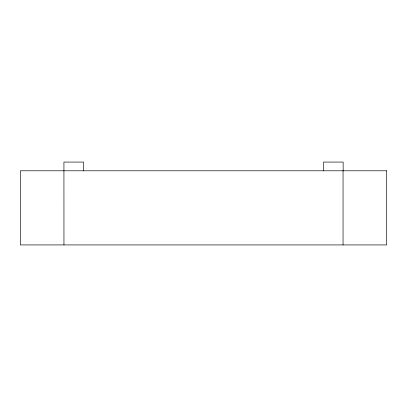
<?xml version="1.0" encoding="UTF-8"?>
<svg xmlns="http://www.w3.org/2000/svg" width="407" height="407" viewBox="0 0 407 407"><rect width="100%" height="100%" fill="white"/><g stroke="black" fill="none" stroke-linecap="round" stroke-linejoin="round"><path stroke-width="0.61" d="M343.147 170.792L343.147 162.072L323.54 162.072L323.54 170.792M343.045 170.792L343.045 244.928M83.537 170.792L83.537 162.072L63.93 162.072L63.955 244.928M386.65 170.792L20.35 170.792L20.35 244.928L386.65 244.928L386.65 170.792"/></g></svg>
